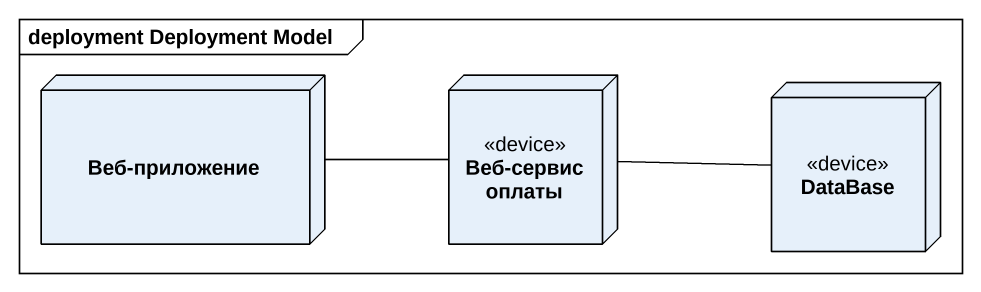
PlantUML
@startuml
mainframe deployment Deployment Model
node "Веб-приложение" as Веб_приложение
node "Веб-сервис оплаты" as Веб_сервис_оплаты <<device>>
node "DataBase" as DataBase_ <<device>>
Веб_приложение -right- Веб_сервис_оплаты
Веб_сервис_оплаты -right- DataBase_
@enduml
